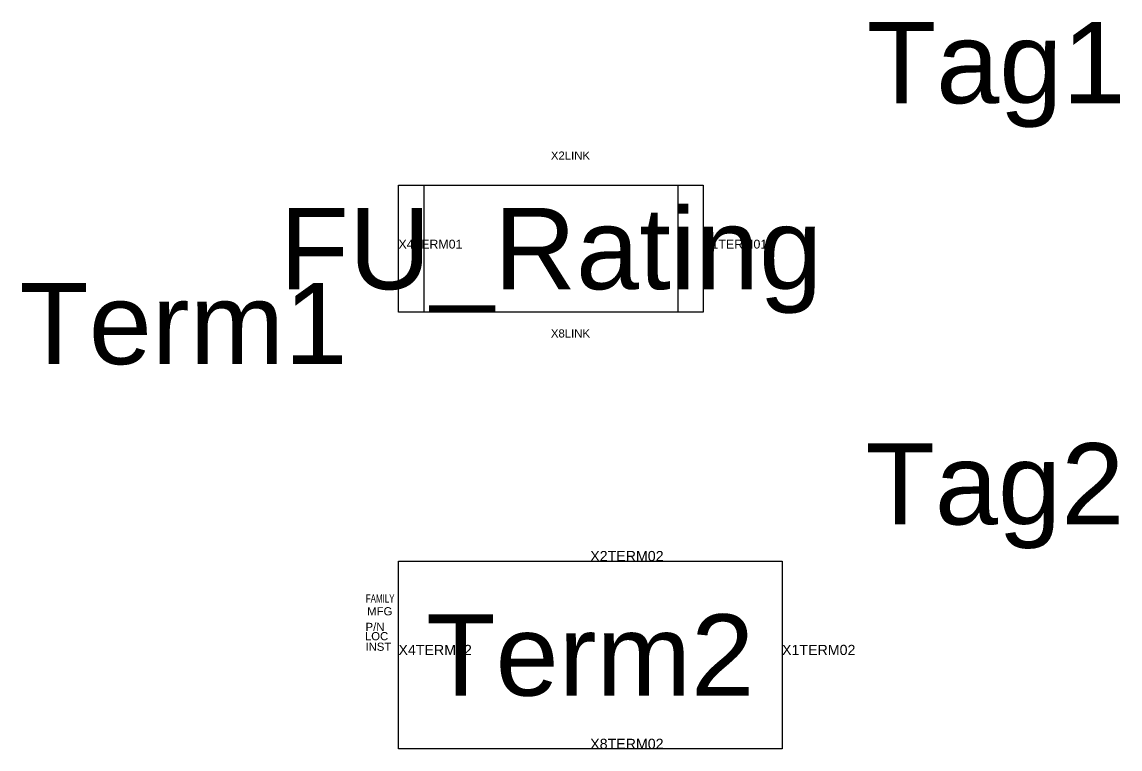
# Model space of a CAD drawing. Header units: inches. Extents: x -0.46 to 3.89, y -0.62 to 0.28.
# Drawn here: x -0.463 to 0.888, y -0.616 to 0.279 of the extents above; entities outside this region: 3.
import ezdxf
from ezdxf.enums import TextEntityAlignment as Align

# ---------------------------------------------------------------- set-up
doc = ezdxf.new("R2010")
doc.units = ezdxf.units.IN
doc.header["$MEASUREMENT"] = 0
doc.styles.add('INERCONNECT TABLES', font='arial.ttf', dxfattribs={"height": 0.1})
doc.styles.add('WD', font='arial.ttf', dxfattribs={"height": 1})

msp = doc.modelspace()

# ---------------------------------------------------------------- linework, layer by layer
for p, q in [((0, -0.0781), (0, 0.0781)), ((0, 0.0781), (0.375, 0.0781)), ((0.0312, 0.0781), (0.0312, -0.0781)), ((0.3438, 0.0781), (0.3438, -0.0781)), ((0.375, 0.0781), (0.375, -0.0781)), ((0.375, -0.0781), (0, -0.0781))]:
    msp.add_line(p, q)
msp.add_lwpolyline([(0, -0.3845), (0.4719, -0.3845), (0.4719, -0.6155), (0, -0.6155)], close=True)

# ---------------------------------------------------------------- texts
at = {"style": 'INERCONNECT TABLES', "flags": 8}
for tag, text, p in [('Tag1', 'FU', (0.5762, 0.2288)), ('Desc1', '', (3.5, -0.0813))]:
    msp.add_attdef(tag, text=text, height=0.1, dxfattribs=at).set_placement(p, align=Align.MIDDLE_LEFT)
at = {"style": 'WD', "flags": 9}
for tag, p, height in [('X2LINK', (0.1875, 0.1094), 0.01), ('X4TERM01', (0, 0), 0.0109), ('X1TERM01', (0.375, 0), 0.0109), ('X8LINK', (0.1875, -0.1094), 0.01), ('X2TERM02', (0.2359, -0.3845), 0.0125), ('X4TERM02', (0, -0.5), 0.0125), ('X1TERM02', (0.4719, -0.5), 0.0125), ('X8TERM02', (0.2359, -0.6155), 0.0125)]:
    msp.add_attdef(tag, p, '', height=height, dxfattribs=at)
at = {"style": 'INERCONNECT TABLES', "flags": 8}
msp.add_attdef('FU_Rating', text='', height=0.1, dxfattribs=at).set_placement((0.1875, 0), align=Align.MIDDLE_CENTER)
msp.add_attdef('Term1', text='', height=0.1, dxfattribs=at).set_placement((-0.0628, -0.0422), align=Align.TOP_RIGHT)
at = {"linetype": 'Continuous', "style": 'INERCONNECT TABLES', "flags": 8}
for tag, p in [('Desc2', (3.5, -0.2313)), ('Tag2', (0.5746, -0.2894)), ('Desc3', (3.5, -0.3813))]:
    msp.add_attdef(tag, text='', height=0.1, dxfattribs=at).set_placement(p, align=Align.MIDDLE_LEFT)
at = {"style": 'WD', "width": 0.7, "flags": 9}
msp.add_attdef('FAMILY', (-0.0402, -0.4354), '', height=0.01, dxfattribs=at)
at = {"linetype": 'Continuous', "style": 'INERCONNECT TABLES', "flags": 9}
msp.add_attdef('MFG', text='', height=0.01, dxfattribs=at).set_placement((-0.0075, -0.4512), align=Align.RIGHT)
at = {"linetype": 'Continuous', "style": 'INERCONNECT TABLES', "flags": 8}
msp.add_attdef('Term2', text='', height=0.1, dxfattribs=at).set_placement((0.2359, -0.5), align=Align.MIDDLE_CENTER)
at = {"linetype": 'Continuous', "style": 'INERCONNECT TABLES', "flags": 9}
for tag, p in [('LOC', (-0.0413, -0.4818)), ('P/N', (-0.0405, -0.4704)), ('INST', (-0.0406, -0.4948))]:
    msp.add_attdef(tag, p, '', height=0.01, dxfattribs=at)

doc.saveas('drawing.dxf')
